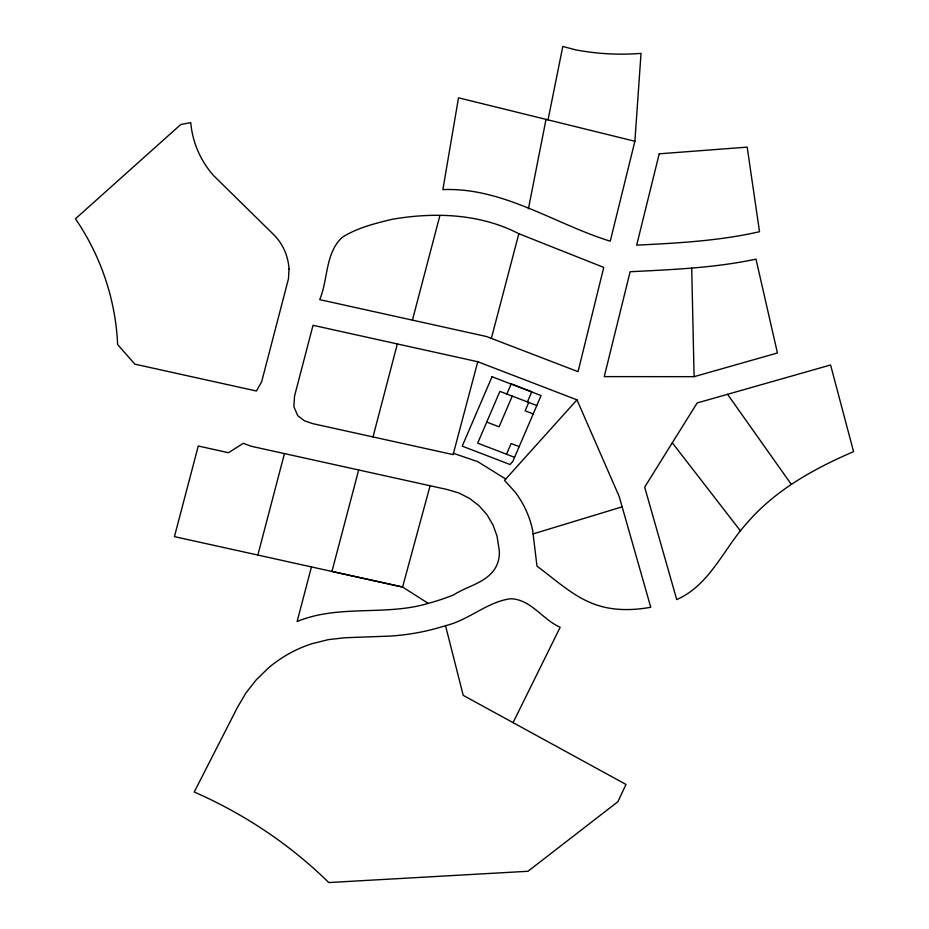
<?xml version="1.0" encoding="UTF-8"?>
<svg xmlns="http://www.w3.org/2000/svg" width="929" height="929" viewBox="0 0 929 929"><rect width="100%" height="100%" fill="white"/><g stroke="black" fill="none" stroke-linecap="round" stroke-linejoin="round"><path stroke-width="1.39" d="M634.89 141.266L458.508 97.812L442.866 189.621C502.914 187.066 554.927 224.11 610.248 241.192L634.89 141.266L641.022 53.383A244.803 235.327 -28.9 0 1 575.248 49.76L562.8 46.45L548.029 119.899M528.427 208.77L546.008 119.411M372.993 436.932L397.345 343.951M428.211 603.351L402.594 587.035L311.459 566.922L297.117 621.524C336.751 605.046 380.762 615.103 421.743 605.151C432.589 602.317 443.296 599.112 453.689 594.874C467.101 586.164 485.344 583.098 494.692 569.059A30.413 29.24 -28.9 0 0 498.861 547.727L496.992 535.975L492.962 524.873L486.947 514.678L479.097 505.782L469.691 498.501L459.042 493.02L447.476 489.583L251.062 446.222L243.305 443.296L228.511 452.713L198.272 446.013L174.431 536.637L257.844 555.054L284.448 453.607M358.675 469.993L331.943 571.44L402.594 587.035L430.104 485.716M412.418 320.157L439.812 215.876M491.36 338.388L518.846 233.713C479.84 213.519 434.4 211.975 391.887 219.349C374.817 223.483 357.224 227.849 342.244 237.313C325.115 253.025 328.169 279.536 319.715 299.637L486.424 336.495L578.047 371.67L603.757 267.413L518.846 233.713M477.761 361.729L453.108 454.606L312.562 423.601L304.34 420.744L297.663 415.542L293.889 406.693L294.516 396.184L313.027 325.301L477.761 361.729L576.979 399.853L619.19 496.504L650.764 607.264C633.566 610.353 615.59 610.829 598.729 605.673C574.877 598.357 556.692 580.602 537.008 566.202L532.642 530.308A103.224 99.229 -28.9 0 0 515.119 492.068L504.54 480.386L576.979 399.853M506.804 394.07L511.194 383.851L531.783 391.759L527.405 401.978M512.239 396.149L499.082 426.817L486.726 422.068M506.514 454.211L511.113 443.516L519.183 446.617M528.74 402.431L525.14 410.815L533.223 413.916M513.075 722.634L560.175 627.272C542.524 619.631 530.923 599.124 510.497 598.752C486.982 601.934 468.611 620.258 445.525 625.67A222.019 213.426 -28.9 0 1 389.309 636.121L344.856 637.747L328.285 639.651L312.039 643.692A122.314 117.577 -28.9 0 0 268.295 668.09L256.311 679.749L245.999 692.86L237.545 707.19L194.231 792.007C244.002 813.792 290.022 844.449 328.773 882.55L527.997 871.274L617.901 801.692L625.983 784.436L463.211 695.356L445.525 625.67M672.294 442.796L644.668 487.156L676.73 599.565C709.814 585.038 723.482 549.085 746.475 523.608C774.914 490.233 813.874 468.773 853.554 451.622L830.584 364.981L697.168 402.954L672.294 442.796L740.564 531.028M533.165 533.885L622.128 506.851M694.102 376.675L777.434 352.985L755.985 259.121C714.633 267.982 672.213 269.561 630.129 271.744L604.256 376.617L694.102 376.675L691.699 268.028M257.844 555.054L311.459 566.922M453.445 453.317L477.796 461.678L505.748 479.05M536.823 405.532L499.907 391.364L477.68 443.145L514.596 457.323M727.57 394.314L791.299 484.381M289 269.062L288.478 278.746L261.664 381.714L256.45 391.004L134.821 364.156L117.623 344.52C115.695 299.742 100.796 255.742 75.446 218.791L180.83 124.451L190.759 122.651C192.431 142.288 200.594 161.031 213.716 175.72L273.788 234.735C282.892 243.851 288.327 256.207 289 269.062M659.218 153.819L636.679 245.151C677.81 243.108 719.232 240.913 759.516 231.704L747.183 147.13L659.218 153.819M492.022 376.733L462.236 446.141L510.033 464.512L512.854 461.365L541.084 395.58L492.022 376.733"/></g></svg>
